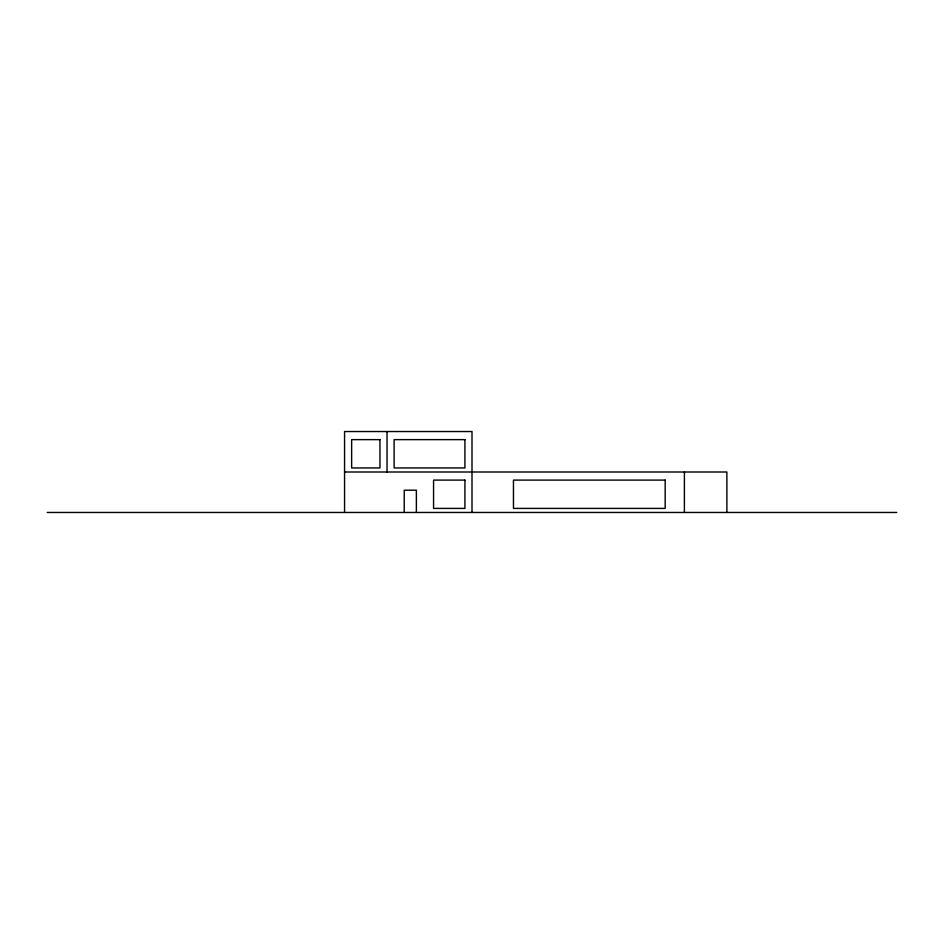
<?xml version="1.0" encoding="UTF-8"?>
<svg xmlns="http://www.w3.org/2000/svg" width="944" height="944" viewBox="0 0 944 944"><rect width="100%" height="100%" fill="white"/><g stroke="black" fill="none" stroke-linecap="round" stroke-linejoin="round"><path stroke-width="1.42" d="M344.56 472L726.88 472L726.88 512.462M47.2 512.462L896.8 512.462M684.4 472L684.4 512.462M472 512.462L472 431.538L344.56 431.538L344.56 512.462M416.375 512.462L416.375 490.207L404.233 490.207L404.233 512.462M387.04 431.538L387.04 472M379.96 439.633L351.64 439.633L351.64 467.953L379.96 467.953L379.96 439.633M464.92 439.633L394.12 439.633L394.12 467.953L464.92 467.953L464.92 439.633M464.92 480.095L433.567 480.095L433.567 508.415L464.92 508.415L464.92 480.095M665.178 480.095L513.465 480.095L513.465 508.415L665.178 508.415L665.178 480.095"/></g></svg>
